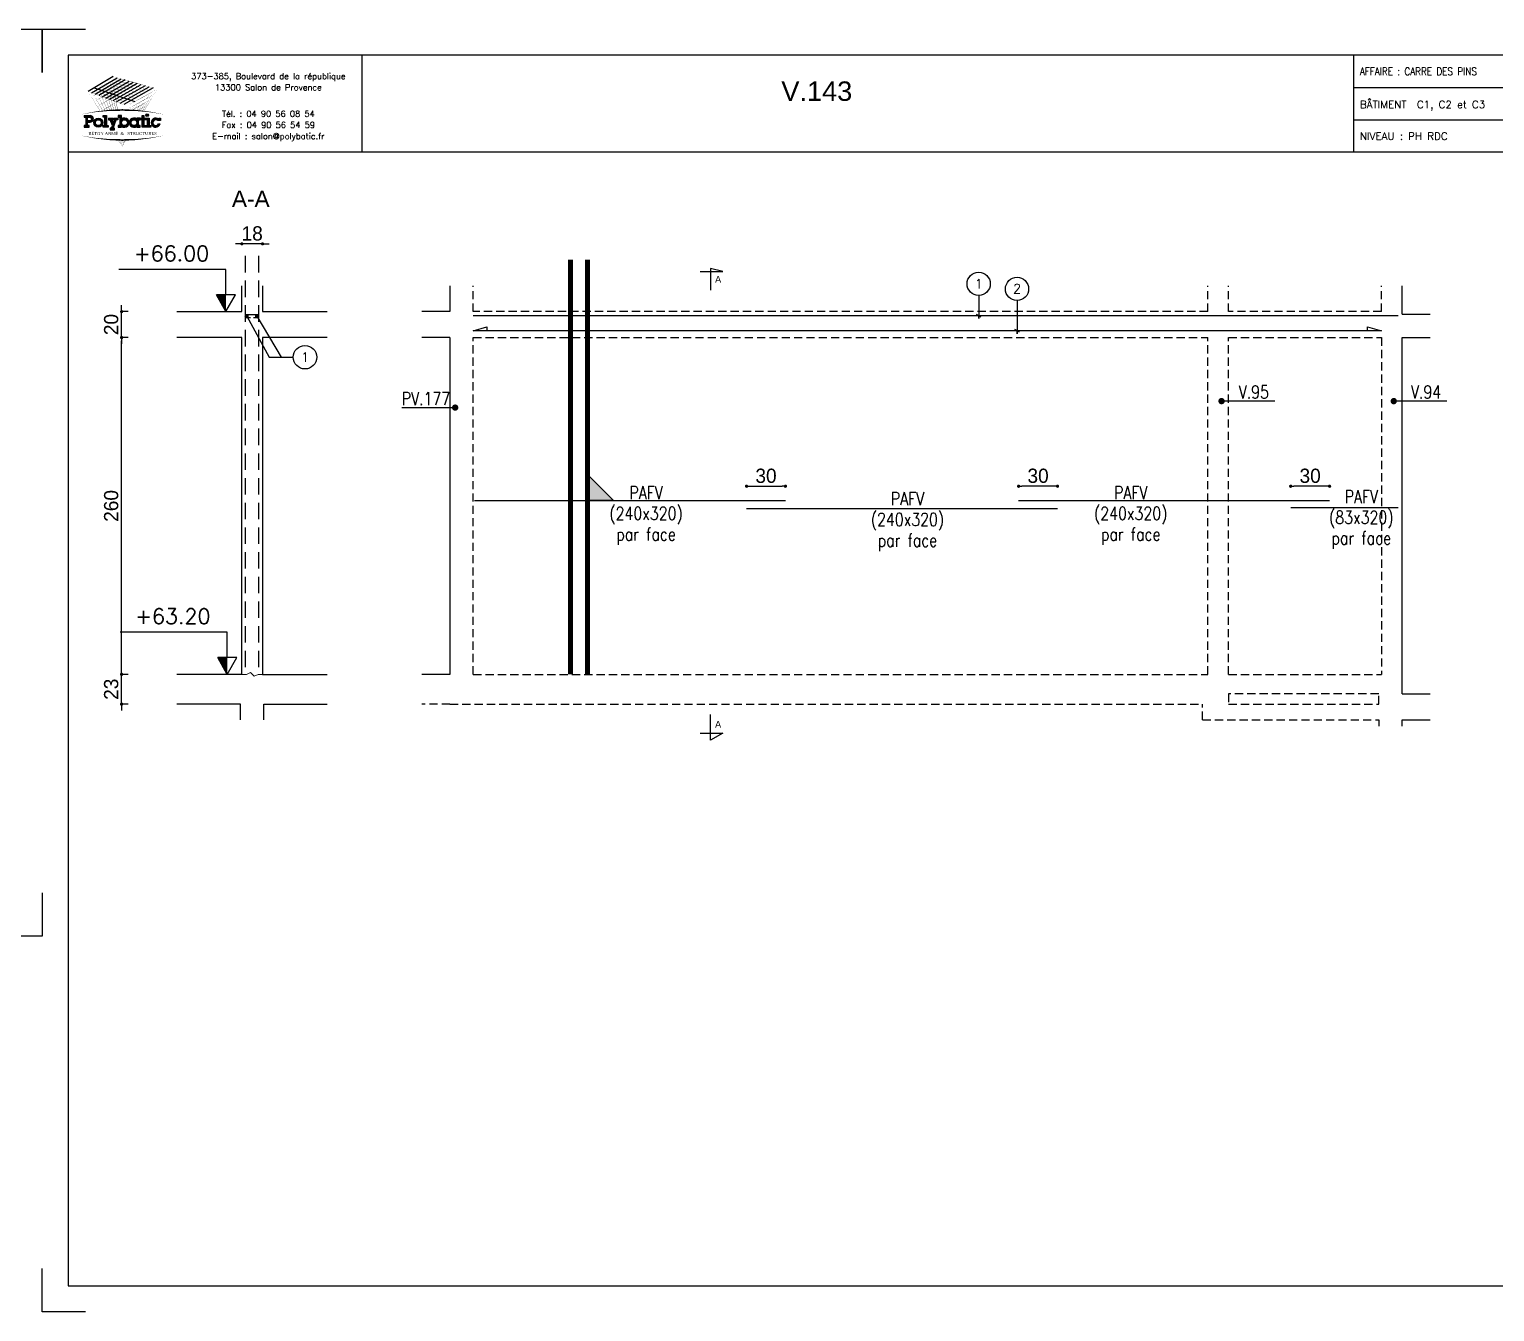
# Model space of a CAD drawing. Header units: metres. Extents: x -5618 to 118954, y -306 to 4637.
# Drawn here: x 51281 to 52412, y 604 to 1594 of the extents above; entities that cross this region are included whole.
import ezdxf
from ezdxf.enums import TextEntityAlignment as Align

# ---------------------------------------------------------------- set-up
doc = ezdxf.new("R2010")
doc.units = ezdxf.units.M
doc.linetypes.add('CACHE', pattern=[9.525, 6.35, -3.175])
doc.linetypes.add('CACHEX2', pattern=[19.05, 12.7, -6.35])
for name, color, linetype in [('COTATION', 1, 'Continuous'), ('GO-FER-HA', 140, 'Continuous'), ('GO-TEXTE', 9, 'Continuous'), ('K_ENT_M_Building_V.76', 7, 'Continuous'), ('STR_COTATION', 1, 'Continuous'), ('STR_TS', 22, 'Continuous'), ('STR_TS_TXT', 7, 'Continuous'), ('STR_VOI-POT', 6, 'Continuous')]:
    doc.layers.add(name, color=color, linetype=linetype)
doc.layers.add('Kofragna_forma', color=7, linetype='Continuous', lineweight=70)
doc.styles.add('ARIAL', font='ARIAL.TTF')
doc.styles.add('GrDimensions', font='simplex.shx')
doc.styles.add('Lucida', font='LSANSI.TTF')
doc.styles.add('POLYBATIC', font='TIMES.TTF')
doc.styles.add('schéma', font='simplex.shx')
doc.styles.add('TEXTE', font='romans.shx')
doc.styles.add('TEXTE TS', font='romans.shx', dxfattribs={"width": 0.7, "oblique": 15})
doc.styles.add('TEXTEBA', font='ARIAL.TTF')
doc.dimstyles.new('COUPE-20', dxfattribs={"dimscale": 0.5, "dimtxt": 22, "dimasz": 5, "dimexe": 0.05, "dimexo": 0, "dimgap": 5, "dimtad": 1, "dimdec": 0, "dimdsep": 46, "dimtxsty": 'Standard', "dimblk1": 'DOT', "dimblk2": 'DOT', "dimsah": 1, "dimcen": 0, "dimdle": 150, "dimclrd": 1, "dimclre": 1, "dimclrt": 7, "dimadec": 0, "dimazin": 0, "dimtfac": 1, "dimtdec": 0, "dimtix": 1, "dimtmove": 2, "dimatfit": 3, "dimldrblk": 'DOT', "dimfxl": 0, "dimtvp": 1, "dimtolj": 1, "dimtzin": 0, "dimarcsym": 0})

# ---------------------------------------------------------------- blocks, each defined once
blk = doc.blocks.new('A$C492E529B')
h = blk.add_hatch(color=256)
h.paths.add_polyline_path([(-1.983, 0.1), (-2.083, 0.1), (-2.083, 0.3), (-1.933, 0.3, 1), (-1.933, 0.7), (-2.283, 0.7), (-2.283, 0.6), (-2.183, 0.6), (-2.183, 0.1), (-2.283, 0.1), (-2.283, 0), (-1.983, 0)])
h.paths.add_polyline_path([(-2.083, 0.4), (-2.083, 0.6), (-1.933, 0.6, -1), (-1.933, 0.4)], flags=16)
h = blk.add_hatch(color=256)
h.paths.add_polyline_path([(-1.158, 0.275, 1), (-1.708, 0.275, 1)])
h.paths.add_polyline_path([(-1.608, 0.275, -1), (-1.258, 0.275, -1)], flags=16)
for color, points in [(256, [(-0.938, 0.7), (-1.138, 0.7), (-1.138, 0.6), (-1.038, 0.6), (-1.038, 0.1), (-1.138, 0.1), (-1.138, 0), (-0.838, 0), (-0.838, 0.1), (-0.938, 0.1)]), (256, [(-0.367, 0.45), (-0.268, 0.45), (-0.268, 0.55), (-0.523, 0.55), (-0.523, 0.45), (-0.473, 0.45), (-0.543, 0.253), (-0.612, 0.45), (-0.562, 0.45), (-0.562, 0.55), (-0.818, 0.55), (-0.818, 0.45), (-0.718, 0.45), (-0.595, 0.101), (-0.648, -0.05), (-0.718, -0.05), (-0.718, -0.15), (-0.468, -0.15), (-0.468, -0.05), (-0.543, -0.05)]), (256, [(1.393, 0.55), (1.292, 0.55), (1.292, 0.7), (1.193, 0.7), (1.193, 0.55), (1.093, 0.55), (1.093, 0.45), (1.193, 0.45), (1.193, 0), (1.393, 0), (1.393, 0.1), (1.292, 0.1), (1.292, 0.45), (1.393, 0.45)]), (140, [(1.413, 0.725, 1), (1.563, 0.725, 1)]), (256, [(1.613, 0.55), (1.413, 0.55), (1.413, 0.45), (1.513, 0.45), (1.513, 0.1), (1.413, 0.1), (1.413, 0), (1.712, 0), (1.712, 0.1), (1.613, 0.1)]), (256, [(2.13, 0.4), (2.283, 0.4), (2.283, 0.55), (2.183, 0.55), (2.183, 0.487, 3.359496), (2.272, 0.2), (2.166, 0.2, -3.125802)])]:
    blk.add_hatch(color=color).paths.add_polyline_path(points)
h = blk.add_hatch(color=256)
h.paths.add_polyline_path([(-0.047, 0.487), (-0.047, 0.7), (-0.248, 0.7), (-0.248, 0.6), (-0.147, 0.6), (-0.147, 0.1), (-0.248, 0.1), (-0.248, 0), (-0.047, 0), (-0.047, 0.063, 2.12132)])
h.paths.add_polyline_path([(-0.047, 0.275, -1), (0.303, 0.275, -1)], flags=16)
h = blk.add_hatch(color=256)
h.paths.add_polyline_path([(1.073, 0.1), (0.973, 0.1), (0.973, 0.45), (1.073, 0.45), (1.073, 0.55), (0.873, 0.55), (0.873, 0.487, 2.12132), (0.873, 0.063), (0.873, 0), (1.073, 0)])
h.paths.add_polyline_path([(0.523, 0.275, -1), (0.873, 0.275, -1)], flags=16)
for p, q in [((-0.595, 0.101), (-0.718, 0.45)), ((-0.648, -0.05), (-0.595, 0.101)), ((-0.543, 0.253), (-0.612, 0.45)), ((-0.543, -0.05), (-0.367, 0.45)), ((-0.543, 0.253), (-0.473, 0.45)), ((0.873, 0.55), (0.873, 0.487)), ((1.073, 0.55), (0.873, 0.55)), ((0.873, 0.063), (0.873, 0)), ((0.973, 0.1), (0.973, 0.45)), ((0.973, 0.45), (1.073, 0.45)), ((1.073, 0.1), (0.973, 0.1)), ((1.073, 0.45), (1.073, 0.55)), ((1.073, 0), (1.073, 0.1)), ((2.166, 0.2), (2.272, 0.2)), ((0.873, 0), (1.073, 0))]:
    blk.add_line(p, q)
for points in [[(-2.283, 0.7), (-1.933, 0.7)], [(-2.283, 0.7), (-2.283, 0.6), (-2.183, 0.6), (-2.183, 0.1), (-2.283, 0.1), (-2.283, 0), (-1.983, 0), (-1.983, 0.1), (-2.083, 0.1), (-2.083, 0.3), (-1.933, 0.3)], [(-2.083, 0.4), (-2.083, 0.6), (-1.933, 0.6)], [(-2.083, 0.4), (-1.933, 0.4)], [(-1.138, 0.7), (-0.938, 0.7), (-0.938, 0.1), (-0.838, 0.1), (-0.838, 0), (-1.138, 0), (-1.138, 0.1), (-1.038, 0.1), (-1.038, 0.6), (-1.138, 0.6), (-1.138, 0.7)], [(-0.818, 0.55), (-0.562, 0.55)], [(-0.818, 0.55), (-0.818, 0.45), (-0.718, 0.45)], [(-0.612, 0.45), (-0.562, 0.45), (-0.562, 0.55)], [(-0.523, 0.55), (-0.268, 0.55), (-0.268, 0.45), (-0.367, 0.45)], [(-0.473, 0.45), (-0.523, 0.45), (-0.523, 0.55)], [(-0.248, 0.7), (-0.248, 0.6), (-0.147, 0.6), (-0.147, 0.1), (-0.248, 0.1), (-0.248, 0), (-0.047, 0), (-0.047, 0.063)], [(-0.047, 0.487), (-0.047, 0.7), (-0.248, 0.7)], [(1.093, 0.55), (1.193, 0.55), (1.193, 0.7), (1.292, 0.7), (1.292, 0.55), (1.393, 0.55), (1.393, 0.45), (1.292, 0.45), (1.292, 0.1), (1.393, 0.1), (1.393, 0), (1.193, 0), (1.193, 0.45), (1.093, 0.45)], [(1.093, 0.45), (1.093, 0.55)], [(1.413, 0.45), (1.413, 0.55), (1.613, 0.55), (1.613, 0.1), (1.712, 0.1), (1.712, 0), (1.413, 0), (1.413, 0.1), (1.513, 0.1), (1.513, 0.45), (1.413, 0.45)], [(2.183, 0.487), (2.183, 0.55), (2.283, 0.55), (2.283, 0.4), (2.13, 0.4)], [(-0.648, -0.05), (-0.718, -0.05), (-0.718, -0.15), (-0.468, -0.15), (-0.468, -0.05), (-0.543, -0.05)]]:
    blk.add_lwpolyline(points)
for centre, radius in [((-1.433, 0.275), 0.275), ((-1.433, 0.275), 0.175), ((0.128, 0.275), 0.175), ((0.698, 0.275), 0.175)]:
    blk.add_circle(centre, radius)
at = {"color": 140}
blk.add_circle((1.488, 0.725), 0.075, dxfattribs=at)
for centre, radius, start, end in [((-1.933, 0.5), 0.2, 270, 90), ((-1.933, 0.5), 0.1, 270, 90), ((0.128, 0.275), 0.275, 230.4788, 129.5212), ((0.698, 0.275), 0.275, 50.4788, 309.5212), ((2.008, 0.275), 0.275, 50.4788, 344.17338), ((2.008, 0.275), 0.175, 45.58469, 334.62307)]:
    blk.add_arc(centre, radius, start, end)
blk = doc.blocks.new('POLYBATIC')
at = {"color": 140}
for p, q in [((-0.43, 3.281), (-1.602, 2.578)), ((-1.435, 2.518), (-0.241, 3.228)), ((-1.309, 2.754), (0.586, 2.109)), ((-1.268, 2.457), (-0.053, 3.175)), ((0.135, 3.121), (-1.101, 2.397)), ((-0.934, 2.337), (0.323, 3.068)), ((-0.767, 2.276), (0.511, 3.015)), ((0.7, 2.962), (-0.6, 2.216)), ((-0.433, 2.156), (0.888, 2.908)), ((1.076, 2.855), (-0.266, 2.095)), ((-0.099, 2.035), (1.264, 2.802)), ((1.452, 2.749), (0.067, 1.974))]:
    blk.add_line(p, q, dxfattribs=at)
for points in [[(-1.602, 2.578, 0, 0.0156, 0), (-1.016, 2.93, 0, 0, 0)], [(-1.435, 2.518, 0, 0.0156, 0), (-0.838, 2.873, 0, 0, 0)], [(-0.361, 2.432, 0.0156, 0, 0), (-1.309, 2.754, 0, 0, 0)], [(-0.8, 1.684, 0.0121, 0, 0), (-1.309, 2.754, 0, 0, 0)], [(-1.268, 2.457, 0, 0.0156, 0), (-0.661, 2.816, 0, 0, 0)], [(-0.2, 2.524, 0.0156, 0, 0), (-1.162, 2.842, 0, 0, 0)], [(-0.692, 1.693, 0.0126, 0, 0), (-1.162, 2.842, 0, 0, 0)], [(-1.101, 2.397, 0, 0.0156, 0), (-0.483, 2.759, 0, 0, 0)], [(-1.016, 2.93, 0.0156, 0, 0), (-0.43, 3.281, 0, 0, 0)], [(-0.039, 2.617, 0.0156, 0, 0), (-1.016, 2.93, 0, 0, 0)], [(-0.589, 1.7, 0.0131, 0, 0), (-1.016, 2.93, 0, 0, 0)], [(-0.391, 2.983, 0, 0.0156, 0), (-0.923, 2.663, 0, 0, 0)], [(0.122, 2.71, 0.0156, 0, 0), (-0.869, 3.018, 0, 0, 0)], [(-0.491, 1.706, 0.0136, 0, 0), (-0.869, 3.018, 0, 0, 0)], [(-0.838, 2.873, 0.0156, 0, 0), (-0.241, 3.228, 0, 0, 0)], [(0.283, 2.803, 0.0156, 0, 0), (-0.723, 3.105, 0, 0, 0)], [(-0.398, 1.71, 0.014, 0, 0), (-0.723, 3.105, 0, 0, 0)], [(-0.661, 2.816, 0.0156, 0, 0), (-0.053, 3.175, 0, 0, 0)], [(0.444, 2.896, 0.0156, 0, 0), (-0.576, 3.193, 0, 0, 0)], [(-0.309, 1.714, 0.0145, 0, 0), (-0.576, 3.193, 0, 0, 0)], [(-0.483, 2.759, 0.0156, 0, 0), (0.135, 3.121, 0, 0, 0)], [(0.605, 2.988, 0.0156, 0, 0), (-0.43, 3.281, 0, 0, 0)], [(-0.225, 1.716, 0.0149, 0, 0), (-0.43, 3.281, 0, 0, 0)], [(-0.305, 2.702, 0.0156, 0, 0), (0.323, 3.068, 0, 0, 0)], [(-0.128, 2.646, 0.0156, 0, 0), (0.511, 3.015, 0, 0, 0)], [(0.05, 2.589, 0.0156, 0, 0), (0.7, 2.962, 0, 0, 0)], [(0.227, 2.532, 0.0156, 0, 0), (0.888, 2.908, 0, 0, 0)], [(1.289, 2.5, 0, 0.0156, 0), (0.283, 2.803, 0, 0, 0)], [(0.405, 2.475, 0.0156, 0, 0), (1.076, 2.855, 0, 0, 0)], [(1.465, 2.598, 0, 0.0156, 0), (0.444, 2.896, 0, 0, 0)], [(0.582, 2.418, 0.0156, 0, 0), (1.264, 2.802, 0, 0, 0)], [(1.641, 2.695, 0, 0.0156, 0), (0.605, 2.988, 0, 0, 0)], [(0.76, 2.362, 0.0156, 0, 0), (1.452, 2.749, 0, 0, 0)], [(-0.684, 2.246, 0.0156, 0, 0), (-1.602, 2.578, 0, 0, 0)], [(-1.031, 1.66, 0.0111, 0, 0), (-1.602, 2.578, 0, 0, 0)], [(-1.456, 2.344, 0, 0.0156, 0), (-0.923, 2.663, 0, 0, 0)], [(-0.522, 2.339, 0.0156, 0, 0), (-1.455, 2.666, 0, 0, 0)], [(-0.913, 1.673, 0.0116, 0, 0), (-1.455, 2.666, 0, 0, 0)], [(-1.31, 2.109, 0, 0.0156, 0), (-0.831, 2.397, 0, 0, 0)], [(-1.165, 1.875, 0, 0.0156, 0), (-0.739, 2.131, 0, 0, 0)], [(-0.934, 2.337, 0, 0.0156, 0), (-0.305, 2.702, 0, 0, 0)], [(-0.352, 2.685, 0, 0.0156, 0), (-0.831, 2.397, 0, 0, 0)], [(-0.767, 2.276, 0, 0.0156, 0), (-0.128, 2.646, 0, 0, 0)], [(-0.312, 2.386, 0, 0.0156, 0), (-0.739, 2.131, 0, 0, 0)], [(0.234, 1.914, 0, 0.0156, 0), (-0.684, 2.246, 0, 0, 0)], [(-0.273, 2.088, 0, 0.0156, 0), (-0.646, 1.864, 0, 0, 0)], [(-0.6, 2.216, 0, 0.0156, 0), (0.05, 2.589, 0, 0, 0)], [(0.41, 2.012, 0, 0.0156, 0), (-0.522, 2.339, 0, 0, 0)], [(-0.433, 2.156, 0, 0.0156, 0), (0.227, 2.532, 0, 0, 0)], [(0.586, 2.109, 0, 0.0156, 0), (-0.361, 2.432, 0, 0, 0)], [(-0.266, 2.095, 0, 0.0156, 0), (0.405, 2.475, 0, 0, 0)], [(0.762, 2.207, 0, 0.0156, 0), (-0.2, 2.524, 0, 0, 0)], [(-0.099, 2.035, 0, 0.0156, 0), (0.582, 2.418, 0, 0, 0)], [(0.937, 2.305, 0, 0.0156, 0), (-0.039, 2.617, 0, 0, 0)], [(0.067, 1.974, 0, 0.0156, 0), (0.76, 2.362, 0, 0, 0)], [(1.113, 2.402, 0, 0.0156, 0), (0.122, 2.71, 0, 0, 0)], [(0.213, 1.74, 0, 0.0156, 0), (0.852, 2.095, 0, 0, 0)], [(0.234, 1.914, 0, 0.0156, 0), (0.937, 2.305, 0, 0, 0)], [(0.474, 1.706, 0.00597, 0, 0), (0.586, 2.109, 0, 0, 0)], [(0.587, 1.7, 0.00718, 0, 0), (0.762, 2.207, 0, 0, 0)], [(0.689, 1.693, 0.0083, 0, 0), (0.937, 2.305, 0, 0, 0)], [(0.765, 1.884, 0.0156, 0, 0), (1.342, 2.205, 0, 0, 0)], [(0.781, 1.685, 0.00933, 0, 0), (1.113, 2.402, 0, 0, 0)], [(0.852, 2.095, 0.0156, 0, 0), (1.491, 2.45, 0, 0, 0)], [(0.865, 1.678, 0.0103, 0, 0), (1.289, 2.5, 0, 0, 0)], [(0.937, 2.305, 0.0156, 0, 0), (1.641, 2.695, 0, 0, 0)], [(0.942, 1.67, 0.0112, 0, 0), (1.465, 2.598, 0, 0, 0)], [(1.012, 1.663, 0.012, 0, 0), (1.641, 2.695, 0, 0, 0)], [(-1.953, 1.508, 0, 0.0781, -0.053843), (0, 1.719, 0, 0, 0)], [(-1.019, 1.641, 0, 0.0156, 0), (-0.646, 1.864, 0, 0, 0)], [(-0.234, 1.79, 0, 0.00638, 0), (-0.365, 1.711, 0, 0.00638, 0)], [(1.953, 1.508, 0, 0.0781, 0.053843), (0, 1.719, 0, 0, 0)], [(0.21, 1.716, 0.00323, 0, 0), (0.234, 1.914, 0, 0, 0)], [(0.349, 1.712, 0.00465, 0, 0), (0.41, 2.012, 0, 0, 0)], [(0.447, 1.708, 0.00693, 0.0156, 0), (0.767, 1.886, 0, 0, 0)], [(0.68, 1.675, 0.0156, 0, 0), (1.193, 1.96, 0, 0, 0)], [(0.96, 1.668, 0.00293, 0, 0), (1.044, 1.715, 0, 0, 0)], [(-1.953, 0.523, 0, 0.0781, 0.053843), (0, 0.312, 0, 0, 0)], [(0, 0, 0, 0.00381, 0), (-0.195, 0.315, 0, 0.00381, 0)], [(0, 0, 0, 0.00368, 0), (-0.171, 0.314, 0, 0.00368, 0)], [(0, 0, 0, 0.00356, 0), (-0.149, 0.314, 0, 0.00356, 0)], [(0, 0, 0, 0.00345, 0), (-0.128, 0.313, 0, 0.00345, 0)], [(0, 0, 0, 0.00334, 0), (-0.109, 0.313, 0, 0.00334, 0)], [(0, 0, 0, 0.00324, 0), (-0.09, 0.313, 0, 0.00324, 0)], [(0, 0, 0, 0.00315, 0), (-0.073, 0.313, 0, 0.00315, 0)], [(0, 0, 0, 0.00306, 0), (-0.056, 0.313, 0, 0.00306, 0)], [(0, 0, 0, 0.00306, 0), (-0.056, 0.313, 0, 0.00306, 0)], [(0, 0, 0, 0.00298, 0), (-0.041, 0.313, 0, 0.00298, 0)], [(1.953, 0.523, 0, 0.0781, -0.053843), (0, 0.312, 0, 0, 0)], [(0, 0, 0, 0.0051, 0), (0.038, 0.313, 0, 0.0051, 0)], [(0, 0, 0, 0.00425, 0), (0.127, 0.313, 0, 0.00425, 0)], [(0, 0, 0, 0.00408, 0), (0.145, 0.314, 0, 0.00408, 0)], [(0, 0, 0, 0.00392, 0), (0.162, 0.314, 0, 0.00392, 0)], [(0, 0, 0, 0.00378, 0), (0.177, 0.314, 0, 0.00378, 0)], [(0, 0, 0, 0.00365, 0), (0.191, 0.315, 0, 0.00365, 0)], [(0, 0, 0, 0.00486, 0), (0.064, 0.313, 0, 0.00486, 0)], [(0, 0, 0, 0.00464, 0), (0.087, 0.313, 0, 0.00464, 0)], [(0, 0, 0, 0.00443, 0), (0.108, 0.313, 0, 0.00443, 0)]]:
    blk.add_lwpolyline(points, format="xyseb", dxfattribs=at)
at = {"color": 5, "xscale": 0.78125, "yscale": 0.78125, "zscale": 0.78125}
blk.add_blockref('A$C492E529B', (0, 0.91), dxfattribs=at)
at = {"lineweight": 60, "style": 'POLYBATIC'}
for s, p in [('BÉTON ARMÉ', (-1.587, 0.547)), ('STRUCTURES', (0.24, 0.547))]:
    blk.add_text(s, height=0.1406, dxfattribs=at).set_placement(p)
at = {"color": 140, "style": 'POLYBATIC'}
blk.add_text('&', height=0.141, dxfattribs=at).set_placement((0, 0.547), align=Align.CENTER)
blk = doc.blocks.new('ime')
at = {"layer": 'COTATION', "const_width": 2.5}
blk.add_lwpolyline([(1.2, 0, -1), (-1.2, 0, -1)], format="xyb", close=True, dxfattribs=at)
at = {"layer": 'COTATION'}
blk.add_lwpolyline([(41.1, 0), (0, 0)], dxfattribs=at)
at = {"layer": 'COTATION', "color": 7, "style": 'TEXTE TS', "width": 0.8}
blk.add_attdef('NAME', (9.1, 2), '', height=10, dxfattribs=at)
blk = doc.blocks.new('A$C6F247267')
blk.add_hatch(color=256).paths.add_polyline_path([(0, -0.2), (-0.2, 0), (0, 0)])
blk.add_lwpolyline([(-0.2, 0), (0, 0), (0, -0.2), (-0.2, 0)])
blk = doc.blocks.new('mrega')
at = {"layer": 'STR_TS_TXT', "style": 'TEXTE TS', "width": 0.8}
for tag, p in [('ST10', (14.5, 0)), ('DIM', (14.5, -16)), ('NOTE', (14.5, -32))]:
    blk.add_attdef(tag, text='', height=10, dxfattribs=at).set_placement(p, align=Align.CENTER)
blk = doc.blocks.new('_DOT')
at = {"color": 0, "linetype": 'ByBlock'}
blk.add_line((-0.5, 0), (-1, 0), dxfattribs=at)
at = {"color": 0, "linetype": 'ByBlock', "const_width": 0.5}
blk.add_lwpolyline([(-0.25, 0, 1), (0.25, 0, 1)], format="xyb", close=True, dxfattribs=at)
blk = doc.blocks.new('*D1054')
at = {"layer": 'DEFPOINTS', "color": 0, "lineweight": -3, "ltscale": 4.5}
for p in [(51864.8, 1241), (51834.8, 1223.7, 187.7), (51864.8, 1229.9, 187.7)]:
    blk.add_point(p, dxfattribs=at)
at = {"layer": 'STR_COTATION', "color": 1, "lineweight": -2, "ltscale": 4.5}
for p, q in [((51834.8, 1241), (51834.8, 1241)), ((51837.3, 1241), (51862.3, 1241)), ((51864.8, 1241), (51864.8, 1241))]:
    blk.add_line(p, q, dxfattribs=at)
at = {"layer": 'STR_COTATION', "color": 1, "lineweight": -2, "ltscale": 4.5, "xscale": 2.5, "yscale": 2.5, "zscale": 2.5, "rotation": 180}
blk.add_blockref('_DOT', (51834.8, 1241), dxfattribs=at)
at = {"layer": 'STR_COTATION', "color": 1, "lineweight": -2, "ltscale": 4.5, "xscale": 2.5, "yscale": 2.5, "zscale": 2.5}
blk.add_blockref('_DOT', (51864.8, 1241), dxfattribs=at)
at = {"layer": 'STR_COTATION', "color": 7, "lineweight": -3, "ltscale": 4.5, "insert": (51849.8, 1249), "char_height": 11, "attachment_point": 5}
blk.add_mtext('\\A1;30', dxfattribs=at)
blk = doc.blocks.new('*D1055')
at = {"layer": 'DEFPOINTS', "color": 0, "lineweight": -3, "ltscale": 4.5}
for p in [(52044.8, 1241), (52044.8, 1229.9, 187.7), (52074.8, 1223.7, 187.7)]:
    blk.add_point(p, dxfattribs=at)
at = {"layer": 'STR_COTATION', "color": 1, "lineweight": -2, "ltscale": 4.5}
for p, q in [((52044.8, 1241), (52044.8, 1241)), ((52072.3, 1241), (52047.3, 1241)), ((52074.8, 1241), (52074.8, 1241))]:
    blk.add_line(p, q, dxfattribs=at)
at = {"layer": 'STR_COTATION', "color": 1, "lineweight": -2, "ltscale": 4.5, "xscale": 2.5, "yscale": 2.5, "zscale": 2.5, "rotation": 180}
blk.add_blockref('_DOT', (52044.8, 1241), dxfattribs=at)
at = {"layer": 'STR_COTATION', "color": 1, "lineweight": -2, "ltscale": 4.5, "xscale": 2.5, "yscale": 2.5, "zscale": 2.5}
blk.add_blockref('_DOT', (52074.8, 1241), dxfattribs=at)
at = {"layer": 'STR_COTATION', "color": 7, "lineweight": -3, "ltscale": 4.5, "insert": (52059.8, 1249), "char_height": 11, "attachment_point": 5}
blk.add_mtext('\\A1;30', dxfattribs=at)
blk = doc.blocks.new('*D1056')
at = {"layer": 'DEFPOINTS', "color": 0, "lineweight": -3, "ltscale": 4.5}
for p in [(52254.8, 1241), (52254.8, 1224.5, 187.7), (52284.8, 1229.9, 187.7)]:
    blk.add_point(p, dxfattribs=at)
at = {"layer": 'STR_COTATION', "color": 1, "lineweight": -2, "ltscale": 4.5}
for p, q in [((52254.8, 1241), (52254.8, 1241)), ((52282.3, 1241), (52257.3, 1241)), ((52284.8, 1241), (52284.8, 1241))]:
    blk.add_line(p, q, dxfattribs=at)
at = {"layer": 'STR_COTATION', "color": 1, "lineweight": -2, "ltscale": 4.5, "xscale": 2.5, "yscale": 2.5, "zscale": 2.5, "rotation": 180}
blk.add_blockref('_DOT', (52254.8, 1241), dxfattribs=at)
at = {"layer": 'STR_COTATION', "color": 1, "lineweight": -2, "ltscale": 4.5, "xscale": 2.5, "yscale": 2.5, "zscale": 2.5}
blk.add_blockref('_DOT', (52284.8, 1241), dxfattribs=at)
at = {"layer": 'STR_COTATION', "color": 7, "lineweight": -3, "ltscale": 4.5, "insert": (52269.8, 1249), "char_height": 11, "attachment_point": 5}
blk.add_mtext('\\A1;30', dxfattribs=at)
blk = doc.blocks.new('*D1057')
at = {"layer": 'COTATION', "color": 1, "lineweight": -2, "ltscale": 4.5}
for p, q in [((51352.4, 1098.3), (51352.4, 1100.8)), ((51357.4, 1095.8), (51352.4, 1095.8)), ((51352.4, 1072.8), (51352.4, 1095.8)), ((51357.4, 1072.8), (51352.4, 1072.8)), ((51352.4, 1070.3), (51352.4, 1067.8))]:
    blk.add_line(p, q, dxfattribs=at)
at = {"layer": 'DEFPOINTS', "color": 0, "lineweight": -3, "ltscale": 4.5}
for p in [(51352.4, 1095.8), (51395.2, 1095.8), (51395.2, 1072.8)]:
    blk.add_point(p, dxfattribs=at)
at = {"layer": 'COTATION', "color": 1, "lineweight": -2, "ltscale": 4.5, "xscale": 2.5, "yscale": 2.5, "zscale": 2.5}
for p, rotation in [((51352.4, 1095.8), 270), ((51352.4, 1072.8), 90)]:
    blk.add_blockref('_DOT', p, dxfattribs=dict(at, rotation=rotation))
at = {"layer": 'COTATION', "color": 7, "lineweight": -3, "ltscale": 4.5, "insert": (51344.4, 1084.3), "char_height": 11, "attachment_point": 5, "rotation": 90}
blk.add_mtext('\\A1;23', dxfattribs=at)
blk = doc.blocks.new('*D1058')
at = {"layer": 'COTATION', "color": 1, "lineweight": -2, "ltscale": 4.5}
for p, q in [((51357.4, 1355.8), (51352.4, 1355.8)), ((51352.4, 1098.3), (51352.4, 1353.3)), ((51357.4, 1095.8), (51352.4, 1095.8))]:
    blk.add_line(p, q, dxfattribs=at)
at = {"layer": 'DEFPOINTS', "color": 0, "lineweight": -3, "ltscale": 4.5}
for p in [(51352.4, 1355.8), (51395.2, 1355.8), (51395.2, 1095.8)]:
    blk.add_point(p, dxfattribs=at)
at = {"layer": 'COTATION', "color": 1, "lineweight": -2, "ltscale": 4.5, "xscale": 2.5, "yscale": 2.5, "zscale": 2.5}
for p, rotation in [((51352.4, 1355.8), 90), ((51352.4, 1095.8), 270)]:
    blk.add_blockref('_DOT', p, dxfattribs=dict(at, rotation=rotation))
at = {"layer": 'COTATION', "color": 7, "lineweight": -3, "ltscale": 4.5, "insert": (51344.4, 1225.8), "char_height": 11, "attachment_point": 5, "rotation": 90}
blk.add_mtext('\\A1;260', dxfattribs=at)
blk = doc.blocks.new('*D1059')
at = {"layer": 'COTATION', "color": 1, "lineweight": -2, "ltscale": 4.5}
for p, q in [((51352.4, 1378.3), (51352.4, 1380.8)), ((51357.4, 1375.8), (51352.4, 1375.8)), ((51352.4, 1355.8), (51352.4, 1375.8)), ((51357.4, 1355.8), (51352.4, 1355.8)), ((51352.4, 1353.3), (51352.4, 1350.8))]:
    blk.add_line(p, q, dxfattribs=at)
at = {"layer": 'DEFPOINTS', "color": 0, "lineweight": -3, "ltscale": 4.5}
for p in [(51352.4, 1375.8), (51395.2, 1375.8), (51395.2, 1355.8)]:
    blk.add_point(p, dxfattribs=at)
at = {"layer": 'COTATION', "color": 1, "lineweight": -2, "ltscale": 4.5, "xscale": 2.5, "yscale": 2.5, "zscale": 2.5}
for p, rotation in [((51352.4, 1375.8), 270), ((51352.4, 1355.8), 90)]:
    blk.add_blockref('_DOT', p, dxfattribs=dict(at, rotation=rotation))
at = {"layer": 'COTATION', "color": 7, "lineweight": -3, "ltscale": 4.5, "insert": (51344.4, 1365.8), "char_height": 11, "attachment_point": 5, "rotation": 90}
blk.add_mtext('\\A1;20', dxfattribs=at)
blk = doc.blocks.new('*D1060')
at = {"layer": 'DEFPOINTS', "color": 0, "lineweight": -3, "ltscale": 4.5}
for p in [(51445.2, 1428.1), (51445.2, 1395.8, 187.7), (51461.2, 1395.8, 187.7)]:
    blk.add_point(p, dxfattribs=at)
at = {"layer": 'STR_COTATION', "color": 1, "lineweight": -2, "ltscale": 4.5}
for p, q in [((51442.7, 1428.1), (51440.2, 1428.1)), ((51445.2, 1428.1), (51445.2, 1428.1)), ((51461.2, 1428.1), (51445.2, 1428.1)), ((51461.2, 1428.1), (51461.2, 1428.1)), ((51463.7, 1428.1), (51466.2, 1428.1))]:
    blk.add_line(p, q, dxfattribs=at)
at = {"layer": 'STR_COTATION', "color": 1, "lineweight": -2, "ltscale": 4.5, "xscale": 2.5, "yscale": 2.5, "zscale": 2.5}
blk.add_blockref('_DOT', (51445.2, 1428.1), dxfattribs=at)
at = {"layer": 'STR_COTATION', "color": 1, "lineweight": -2, "ltscale": 4.5, "xscale": 2.5, "yscale": 2.5, "zscale": 2.5, "rotation": 180}
blk.add_blockref('_DOT', (51461.2, 1428.1), dxfattribs=at)
at = {"layer": 'STR_COTATION', "color": 7, "lineweight": -3, "ltscale": 4.5, "insert": (51453.2, 1436.1), "char_height": 11, "attachment_point": 5}
blk.add_mtext('\\A1;18', dxfattribs=at)

msp = doc.modelspace()

# ---------------------------------------------------------------- linework, layer by layer
for p, q in [((52303.2, 1573.71), (52303.2, 1498.77)), ((52303.2, 1548.71), (52466.17, 1548.71)), ((52303.2, 1523.72), (52466.17, 1523.72))]:
    msp.add_line(p, q)
at = {"color": 7, "linetype": 'Continuous', "lineweight": -3}
for p, q in [((51440.33, 1388.79, 187.69), (51425.58, 1388.79, 187.69)), ((51432.95, 1375.79, 187.69), (51425.58, 1388.79, 187.69)), ((51440.33, 1388.79, 187.69), (51425.58, 1388.79, 187.69)), ((51432.95, 1375.79, 187.69), (51425.58, 1388.79, 187.69)), ((51432.95, 1375.79, 187.69), (51440.33, 1388.79, 187.69)), ((51432.95, 1375.79, 187.69), (51440.33, 1388.79, 187.69)), ((51441.39, 1108.79, 187.69), (51426.64, 1108.79, 187.69)), ((51434.01, 1095.79, 187.69), (51426.64, 1108.79, 187.69)), ((51441.39, 1108.79, 187.69), (51426.64, 1108.79, 187.69)), ((51434.01, 1095.79, 187.69), (51426.64, 1108.79, 187.69)), ((51434.01, 1095.79, 187.69), (51441.39, 1108.79, 187.69)), ((51434.01, 1095.79, 187.69), (51441.39, 1108.79, 187.69))]:
    msp.add_line(p, q, dxfattribs=at)
for points in [[(51257.84, 1593.71), (51291.17, 1593.71), (51291.17, 1560.38)], [(51291.17, 1560.38), (51291.17, 1593.71), (51324.5, 1593.71)], [(51537.81, 1573.71), (51537.81, 1498.77)], [(52671.03, 1498.77), (51311.16, 1498.77)], [(51291.17, 927.11), (51291.17, 893.78), (51257.84, 893.78)], [(51324.5, 603.81), (51291.17, 603.81), (51291.17, 637.14)]]:
    msp.add_lwpolyline(points)
msp.add_lwpolyline([(51311.16, 1573.71), (51311.16, 623.81), (52671.03, 623.81), (52671.03, 1573.71)], close=True)
at = {"lineweight": 18, "elevation": 187.69}
msp.add_lwpolyline([(51461.16, 1095.79), (51457.69, 1095.79), (51454.67, 1094.36), (51451.92, 1097.13), (51448.76, 1095.79), (51445.16, 1095.79)], dxfattribs=at)
at = {"color": 7, "linetype": 'Continuous', "lineweight": -3}
for points in [[(51425.58, 1388.79, 187.69), (51432.95, 1375.79, 187.69), (51432.95, 1388.76, 187.69)], [(51425.58, 1388.79, 187.69), (51432.95, 1375.79, 187.69), (51432.95, 1388.76, 187.69)], [(51426.64, 1108.79, 187.69), (51434.01, 1095.79, 187.69), (51434.01, 1108.75, 187.69)], [(51426.64, 1108.79, 187.69), (51434.01, 1095.79, 187.69), (51434.01, 1108.75, 187.69)]]:
    msp.add_solid(points, dxfattribs=at)
at = {"layer": 'COTATION', "elevation": 281.53}
msp.add_lwpolyline([(52314.2, 1361.03), (52314.2, 1364.03), (52324.76, 1361.03), (51623.81, 1361.03), (51634.37, 1364.03), (51634.37, 1361.03)], dxfattribs=at)
at = {"layer": 'GO-FER-HA'}
for points, elevation in [([(52013.91, 1388.26, -512.3220063), (52013.98, 1388.26), (52013.98, 1370.39), (52013.98, 1372.79), (52015.68, 1371.89), (52012.28, 1373.69)], 187.69), ([(52043.53, 1384.37, -512.3220063), (52043.6, 1384.37), (52043.6, 1358.63), (52043.6, 1361.03), (52045.3, 1360.13), (52041.9, 1361.93)], 281.53)]:
    msp.add_lwpolyline(points, format="xyb", dxfattribs=dict(at, elevation=elevation))
at = {"layer": 'GO-FER-HA', "elevation": 93.84}
for points in [[(51449.16, 1372.22), (51466.31, 1340.59), (51484.9, 1340.59)], [(51456.87, 1372.22), (51475.64, 1340.59), (51484.9, 1340.59)]]:
    msp.add_lwpolyline(points, dxfattribs=at)
at = {"layer": 'GO-FER-HA'}
msp.add_circle((51493.96, 1340.59, 93.84), 9.06, dxfattribs=at)
at = {"layer": 'GO-TEXTE', "elevation": 187.69, "flags": 128}
for points in [[(51798.9, 1406.86), (51816.54, 1406.85), (51806.87, 1409.14), (51806.86, 1392.22)], [(51798.87, 1050.28), (51816.52, 1050.28), (51806.84, 1045), (51806.84, 1064.92)]]:
    msp.add_lwpolyline(points, dxfattribs=at)
at = {"layer": 'K_ENT_M_Building_V.76', "color": 30, "linetype": 'Continuous', "lineweight": -3}
for p, q in [((51426.45, 1408.29, 187.69), (51350.31, 1408.29, 187.69)), ((51426.45, 1408.29, 187.69), (51350.31, 1408.29, 187.69)), ((51432.95, 1408.29, 187.69), (51426.45, 1408.29, 187.69)), ((51432.95, 1408.29, 187.69), (51426.45, 1408.29, 187.69)), ((51432.95, 1388.79, 187.69), (51432.95, 1408.29, 187.69)), ((51432.95, 1388.79, 187.69), (51432.95, 1408.29, 187.69)), ((51427.51, 1128.29, 187.69), (51351.37, 1128.29, 187.69)), ((51427.51, 1128.29, 187.69), (51351.37, 1128.29, 187.69)), ((51434.01, 1128.29, 187.69), (51427.51, 1128.29, 187.69)), ((51434.01, 1128.29, 187.69), (51427.51, 1128.29, 187.69)), ((51434.01, 1108.79, 187.69), (51434.01, 1128.29, 187.69)), ((51434.01, 1108.79, 187.69), (51434.01, 1128.29, 187.69))]:
    msp.add_line(p, q, dxfattribs=at)
at = {"layer": 'Kofragna_forma', "color": 4, "lineweight": -3}
for p, q in [((51445.16, 1375.79, 187.69), (51445.16, 1395.79, 187.69)), ((51461.16, 1395.79, 187.69), (51461.16, 1375.79, 187.69)), ((51605.81, 1395.79, 187.69), (51605.81, 1375.79, 187.69)), ((52340.86, 1373.79, 187.69), (52340.86, 1395.79, 187.69)), ((51395.16, 1375.79, 187.69), (51445.16, 1375.79, 187.69)), ((51461.16, 1375.79, 281.53), (51511.16, 1375.79, 281.53)), ((51605.81, 1375.79, 187.69), (51584.02, 1375.79, 187.69)), ((52340.76, 1373.79, 187.69), (52362.55, 1373.79, 187.69)), ((51445.16, 1355.79, 187.69), (51395.16, 1355.79, 187.69)), ((51445.16, 1095.79, 187.69), (51445.16, 1355.79, 187.69)), ((51461.16, 1355.79, 187.69), (51461.16, 1095.79, 187.69)), ((51511.16, 1355.79, 281.53), (51461.16, 1355.79, 281.53)), ((51605.81, 1355.79, 187.69), (51584.02, 1355.79, 187.69)), ((51605.81, 1355.79, 187.69), (51605.81, 1156.79, 187.69)), ((52340.76, 1355.79, 187.69), (52362.55, 1355.79, 187.69)), ((52340.86, 1080.79, 187.69), (52340.86, 1355.79, 187.69)), ((51605.81, 1156.79, 187.69), (51605.81, 1095.79, 187.69)), ((51445.16, 1095.79, 187.69), (51395.16, 1095.79, 187.69)), ((51461.16, 1095.79, 187.69), (51511.16, 1095.79, 187.69)), ((51605.81, 1095.79, 187.69), (51584.02, 1095.79, 187.69)), ((52340.76, 1080.79, 187.69), (52362.55, 1080.79, 187.69)), ((51444.16, 1072.79, 187.69), (51395.16, 1072.79, 187.69)), ((51444.16, 1060.79, 187.69), (51444.16, 1072.79, 187.69)), ((51462.16, 1072.79, 187.69), (51511.16, 1072.79, 187.69)), ((51462.16, 1060.79, 187.69), (51462.16, 1072.79, 187.69)), ((52340.76, 1060.79, 187.69), (52362.55, 1060.79, 187.69)), ((52340.86, 1055.79, 187.69), (52340.86, 1060.79, 187.69))]:
    msp.add_line(p, q, dxfattribs=at)
at = {"layer": 'Kofragna_forma', "linetype": 'CACHE', "lineweight": -3}
for p, q in [((51623.81, 1375.79, 187.69), (51623.81, 1395.79, 187.69)), ((52190.81, 1375.79, 187.69), (52190.81, 1395.79, 187.69)), ((52206.81, 1375.79, 187.69), (52206.81, 1395.79, 187.69)), ((52324.76, 1375.79, 187.69), (52324.76, 1395.79, 187.69)), ((52190.81, 1375.79, 187.69), (51623.81, 1375.79, 187.69)), ((52324.76, 1375.79, 187.69), (52206.81, 1375.79, 187.69)), ((51623.81, 1095.79, 187.69), (51623.81, 1355.79, 187.69)), ((51623.81, 1355.79, 187.69), (52190.81, 1355.79, 187.69)), ((52190.81, 1095.79, 187.69), (52190.81, 1355.79, 187.69)), ((52206.81, 1095.79, 187.69), (52206.81, 1355.79, 187.69)), ((52206.81, 1355.79, 187.69), (52324.76, 1355.79, 187.69)), ((52324.76, 1355.79, 187.69), (52324.76, 1095.79, 187.69)), ((51623.81, 1095.79, 187.69), (52190.81, 1095.79, 187.69)), ((52206.81, 1095.79, 187.69), (52324.76, 1095.79, 187.69)), ((52322.76, 1080.79, 187.69), (52206.81, 1080.79, 187.69)), ((52206.81, 1080.79, 187.69), (52206.81, 1072.79, 187.69)), ((52322.76, 1072.79, 187.69), (52322.76, 1080.79, 187.69)), ((51605.81, 1072.79, 187.69), (51584.02, 1072.79, 187.69)), ((51605.81, 1072.79, 187.69), (52186.81, 1072.79, 187.69)), ((52186.81, 1060.79, 187.69), (52186.81, 1072.79, 187.69)), ((52206.81, 1072.79, 187.69), (52322.76, 1072.79, 187.69)), ((52186.81, 1060.79, 187.69), (52322.76, 1060.79, 187.69)), ((52322.76, 1060.79, 187.69), (52322.76, 1055.79, 187.69))]:
    msp.add_line(p, q, dxfattribs=at)
at = {"layer": 'STR_TS', "color": 3}
for p, q in [((51624.81, 1229.93, 187.69), (51864.81, 1229.93, 187.69)), ((51834.81, 1223.74, 187.69), (52074.81, 1223.74, 187.69)), ((52044.81, 1229.93, 187.69), (52284.81, 1229.93, 187.69)), ((52254.81, 1224.52, 187.69), (52337.86, 1224.52, 187.69))]:
    msp.add_line(p, q, dxfattribs=at)
at = {"layer": 'STR_TS', "linetype": 'ByBlock', "ltscale": 2, "const_width": 4, "elevation": 187.69}
msp.add_lwpolyline([(51698.88, 1095.79), (51698.88, 1415.79)], dxfattribs=at)
at = {"layer": 'STR_TS', "linetype": 'CACHE', "ltscale": 2, "const_width": 4, "elevation": 93.84}
msp.add_lwpolyline([(51712.03, 1095.79), (51712.03, 1415.79)], dxfattribs=at)
at = {"layer": 'STR_VOI-POT'}
msp.add_line((51623.81, 1372.79, 187.69), (52337.86, 1372.79, 187.69), dxfattribs=at)
at = {"layer": 'STR_VOI-POT', "color": 1, "linetype": 'CACHEX2', "elevation": 187.69}
for points in [[(51447.72, 1418.79), (51447.73, 1095.79)], [(51458.15, 1418.79), (51458.16, 1095.79)]]:
    msp.add_lwpolyline(points, dxfattribs=at)
at = {"layer": 'STR_VOI-POT', "const_width": 1.44, "elevation": 93.84}
for points in [[(51448.44, 1372.22, -1), (51449.88, 1372.22, -1)], [(51456, 1372.22, -1), (51457.44, 1372.22, -1)]]:
    msp.add_lwpolyline(points, format="xyb", close=True, dxfattribs=at)
at = {"layer": 'STR_VOI-POT', "elevation": 93.84}
msp.add_lwpolyline([(51451.78, 1370.92), (51449.16, 1370.92, -0.4142136), (51447.86, 1372.22), (51447.86, 1372.31, -0.4142136), (51449.16, 1373.62), (51456.72, 1373.62, -0.431995), (51458.02, 1372.22), (51458.02, 1372.22, -0.4142136), (51456.72, 1370.92), (51454.1, 1370.92)], format="xyb", dxfattribs=at)

# ---------------------------------------------------------------- block references
at = {"xscale": 16.49835000000894, "yscale": 16.49834999989253, "zscale": 16.49835000000003}
msp.add_blockref('POLYBATIC', (51352.93, 1503.09), dxfattribs=at)
at = {"layer": 'COTATION'}
ref = msp.add_blockref('ime', (51609.88, 1301.69, 187.69), dxfattribs=dict(at, xscale=-1))
ref.add_attrib('NAME', 'PV.177', (51568.66, 1303.69, 187.69), dxfattribs={"color": 7, "height": 10, "style": 'TEXTE TS', "width": 0.8})
ref = msp.add_blockref('ime', (52201.41, 1306.69, 187.69), dxfattribs=at)
ref.add_attrib('NAME', 'V.95', (52214.68, 1308.69, 187.69), dxfattribs={"color": 7, "height": 10, "style": 'TEXTE TS', "width": 0.8})
ref = msp.add_blockref('ime', (52334.32, 1306.69, 187.69), dxfattribs=at)
ref.add_attrib('NAME', 'V.94', (52347.59, 1308.69, 187.69), dxfattribs={"color": 7, "height": 10, "style": 'TEXTE TS', "width": 0.8})
at = {"layer": 'STR_TS', "xscale": 100, "yscale": 100, "zscale": 100, "rotation": 180}
msp.add_blockref('A$C6F247267', (51712.03, 1229.93, 187.69), dxfattribs=at)
at = {"layer": 'STR_TS_TXT'}
for p, values in [((51742.7, 1231, 281.53), {'NOTE': 'par face', 'ST10': 'PAFV', 'DIM': '(240x320)'}), ((51944.48, 1226.33, 281.53), {'NOTE': 'par face', 'ST10': 'PAFV', 'DIM': '(240x320)'}), ((52116.83, 1231, 281.53), {'NOTE': 'par face', 'ST10': 'PAFV', 'DIM': '(240x320)'}), ((52294.74, 1227.96, 281.53), {'NOTE': 'par face', 'ST10': 'PAFV', 'DIM': '(83x320)'})]:
    msp.add_blockref('mrega', p, dxfattribs=at).add_auto_attribs(values)

# ---------------------------------------------------------------- texts
at = {"style": 'schéma', "width": 0.85}
msp.add_text('AFFAIRE : CARRE DES PINS', height=5.8328, dxfattribs=at).set_placement((52308.2, 1558.3))
at = {"style": 'schéma'}
for s, p in [('373-385, Boulevard de la république', (51465.69, 1555.18)), ('13300 Salon de Provence', (51465.69, 1546.55)), ('Tél. : 04 90 56 08 54', (51465.69, 1526.16)), ('Fax : 04 90 56 54 59', (51465.69, 1517.53)), ('E-mail : salon@polybatic.fr', (51465.69, 1508.9))]:
    msp.add_text(s, height=4.6662, dxfattribs=at).set_placement(p, align=Align.CENTER)
for s, height, style, p in [('V.143', 15, 'ARIAL', (51861.63, 1538.47, 93.84)), ('BÂTIMENT  C1, C2 et C3', 5.8328, 'schéma', (52308.2, 1532.74)), ('NIVEAU : PH RDC', 5.8328, 'schéma', (52308.2, 1508.3))]:
    msp.add_text(s, height=height, dxfattribs=dict(style=style)).set_placement(p)
at = {"layer": 'GO-FER-HA', "style": 'TEXTE'}
for s, p in [('1', (52013.98, 1397.31, 281.69)), ('2', (52043.6, 1393.43, 375.53))]:
    msp.add_text(s, height=7.2, rotation=360, dxfattribs=at).set_placement(p, align=Align.MIDDLE_CENTER)
msp.add_text('1', height=7.2, dxfattribs=at).set_placement((51493.96, 1340.59, 93.84), align=Align.MIDDLE_CENTER)
at = {"layer": 'GO-TEXTE', "style": 'TEXTEBA'}
msp.add_text('A-A', height=12.497, dxfattribs=at).set_placement((51437.56, 1456.62, 187.69))
at = {"layer": 'GO-TEXTE', "linetype": 'Continuous', "style": 'Lucida'}
for rotation, p in [(359.98193, (51810.48, 1398.06, 187.69)), (0.0018, (51810.46, 1054.55, 187.69))]:
    msp.add_text('A', height=5.32, rotation=rotation, dxfattribs=at).set_placement(p)
at = {"layer": 'K_ENT_M_Building_V.76', "color": 0, "linetype": 'Continuous', "lineweight": -3, "char_height": 11.7, "attachment_point": 9, "style": 'GrDimensions'}
for s, insert in [('+66.00', (51419.95, 1414.79, 187.69)), ('\\A1;+63.20', (51421.01, 1134.79, 187.69))]:
    msp.add_mtext(s, dxfattribs=dict(at, insert=insert))

# ---------------------------------------------------------------- dimensions: what is measured, and where the dimension line sits
at = {"layer": 'COTATION', "lineweight": -3, "ltscale": 4.5}
for base, p1, p2, picture, middle in [((51352.38, 1375.79, 93.84), (51395.16, 1355.79, 93.84), (51395.16, 1375.79, 93.84), '*D1059', (51344.38, 1365.79, 93.84)), ((51352.38, 1355.79, 93.84), (51395.16, 1095.79, 93.84), (51395.16, 1355.79, 93.84), '*D1058', (51344.38, 1225.79, 93.84)), ((51352.38, 1095.79, 93.84), (51395.16, 1072.79, 93.84), (51395.16, 1095.79, 93.84), '*D1057', (51344.38, 1084.29, 93.84))]:
    dim = msp.add_linear_dim(base=base, p1=p1, p2=p2, angle=90, dimstyle='COUPE-20', dxfattribs=at)
    dim.commit()
    dim.dimension.update_dxf_attribs({"geometry": picture, "text_midpoint": middle})
at = {"layer": 'STR_COTATION', "lineweight": -3, "ltscale": 4.5}
dim = msp.add_linear_dim(base=(51445.16, 1428.07), p1=(51461.16, 1395.79, 187.69), p2=(51445.16, 1395.79, 187.69), angle=180, text='18', dimstyle='COUPE-20', override={"dimfxl": 0.1}, dxfattribs=at)
dim.commit()
dim.dimension.update_dxf_attribs({"geometry": '*D1060', "text_midpoint": (51453.16, 1436.07)})
for base, p1, p2, picture, middle in [((51864.81, 1240.98), (51834.81, 1223.74, 187.69), (51864.81, 1229.93, 187.69), '*D1054', (51849.81, 1248.98)), ((52044.81, 1240.98), (52074.81, 1223.74, 187.69), (52044.81, 1229.93, 187.69), '*D1055', (52059.81, 1248.98)), ((52254.81, 1240.98), (52284.81, 1229.93, 187.69), (52254.81, 1224.52, 187.69), '*D1056', (52269.81, 1248.98))]:
    dim = msp.add_linear_dim(base=base, p1=p1, p2=p2, dimstyle='COUPE-20', override={"dimfxl": 0.1}, dxfattribs=at)
    dim.commit()
    dim.dimension.update_dxf_attribs({"geometry": picture, "text_midpoint": middle})

doc.saveas('drawing.dxf')
